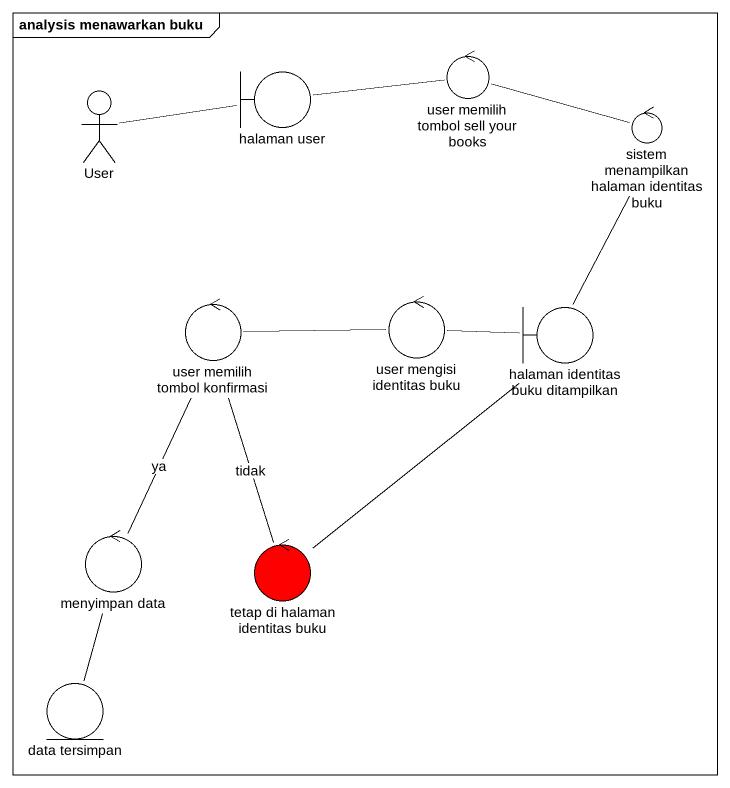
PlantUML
@startuml
mainframe analysis menawarkan buku
actor User
boundary "halaman user" as halaman_user
control "user memilih tombol sell your books" as user_memilih_tombol_sell
control "sistem menampilkan halaman identitas buku" as sistem_menampilkan_halaman
control "user memilih tombol konfirmasi" as user_memilih_tombol
control "user mengisi identitas buku" as user_mengisi_identitas_buku
boundary "halaman identitas buku ditampilkan" as halaman_identitas_buku
control "menyimpan data" as menyimpan_data
control "tetap di halaman identitas buku" as tetap_di_halaman_identitas #FF0000
entity "data tersimpan" as data_tersimpan
User -right- halaman_user
halaman_user -right- user_memilih_tombol_sell
user_memilih_tombol_sell -right- sistem_menampilkan_halaman
sistem_menampilkan_halaman -- halaman_identitas_buku
user_memilih_tombol -- menyimpan_data : ya
user_memilih_tombol -- tetap_di_halaman_identitas : tidak
user_mengisi_identitas_buku -left- user_memilih_tombol
halaman_identitas_buku -left- user_mengisi_identitas_buku
menyimpan_data -- data_tersimpan
tetap_di_halaman_identitas -up- halaman_identitas_buku
@enduml
